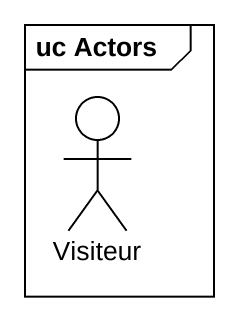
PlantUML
@startuml
mainframe uc Actors
actor Visiteur
@enduml
